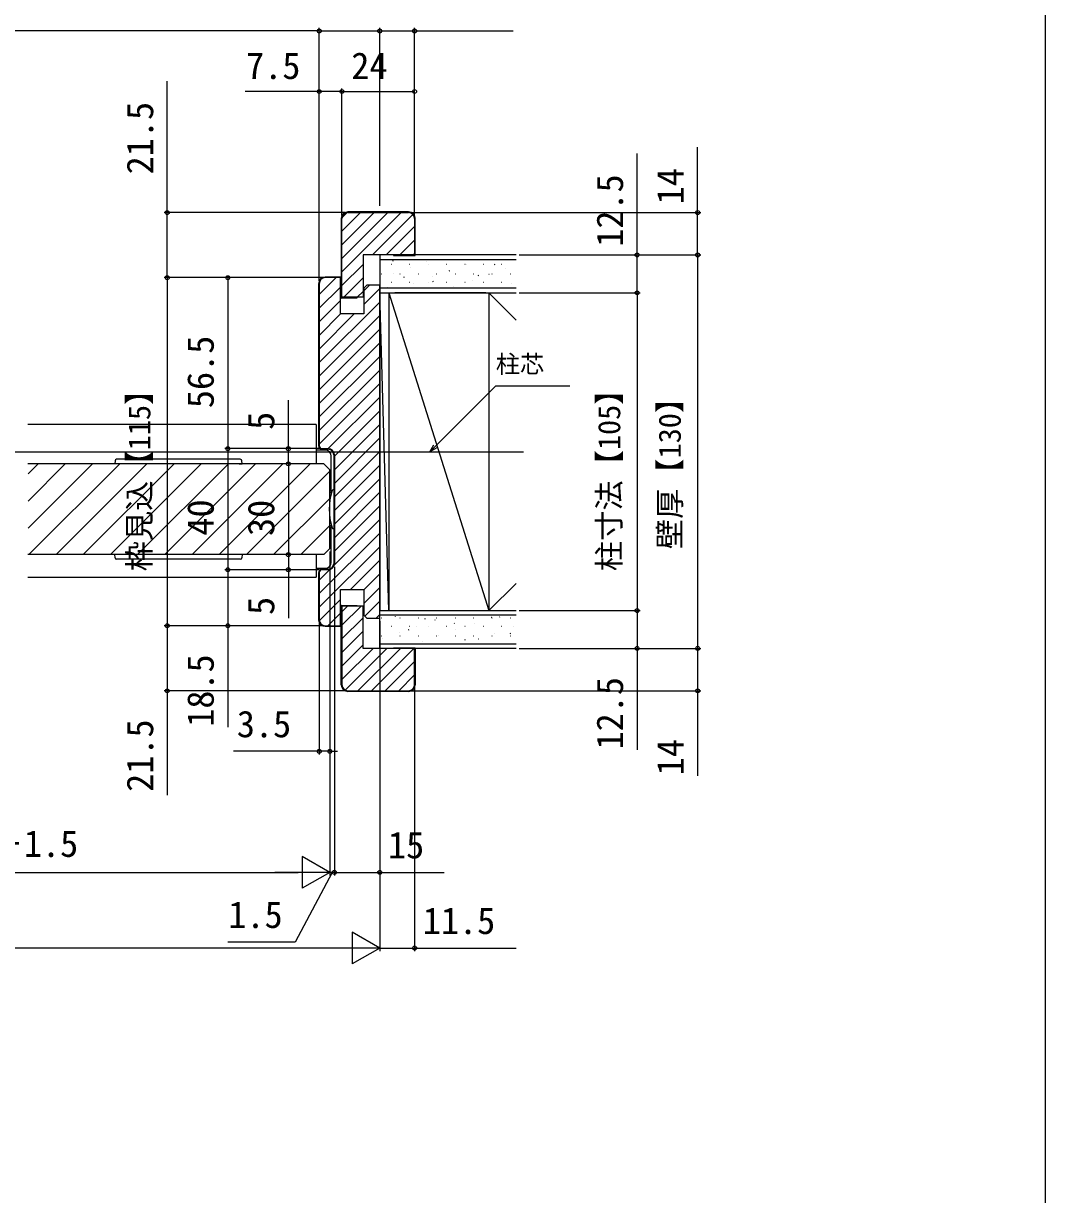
# Model space of a CAD drawing. Units: millimetres, scale not verified. Extents: x -525 to 525, y -783 to 779.
# Drawn here: x 187.4 to 525, y 10.7 to 397.7 of the extents above; entities that cross this region are included whole.
import ezdxf
from ezdxf.enums import TextEntityAlignment as Align

# ---------------------------------------------------------------- set-up
doc = ezdxf.new("R2010")
doc.units = ezdxf.units.MM
doc.header["$LTSCALE"] = 4
for name, color, linetype in [('0-5_YKK_12', 2, 'Continuous'), ('0-6_YKK_13', 4, 'Continuous'), ('0-8_YKK_D', 6, 'Continuous'), ('0-9_YKK_ZWAK', 7, 'Continuous'), ('0-A_YSS_K', 3, 'Continuous'), ('0-B_YSS_KE', 3, 'Continuous')]:
    doc.layers.add(name, color=color, linetype=linetype)
doc.styles.add('ＭＳ ゴシック', font='')
doc.styles.get('ＭＳ ゴシック').set_extended_font_data('MS Gothic')

msp = doc.modelspace()

# ---------------------------------------------------------------- linework, layer by layer
at = {"layer": '0-5_YKK_12'}
for p, q in [((284.074, 265.18), (188.824, 265.18)), ((284.074, 265.18), (284.074, 252.18)), ((-150.339, 256.18), (352.574, 256.18)), ((286.574, 252.18), (188.824, 252.18)), ((188.911, 248.863), (192.228, 252.18)), ((188.911, 239.883), (201.209, 252.18)), ((188.911, 230.903), (210.189, 252.18)), ((189.169, 222.18), (219.169, 252.18)), ((198.149, 222.18), (228.149, 252.18)), ((207.13, 222.18), (237.13, 252.18)), ((216.11, 222.18), (246.11, 252.18)), ((225.09, 222.18), (255.09, 252.18)), ((234.07, 222.18), (264.07, 252.18)), ((243.051, 222.18), (273.051, 252.18)), ((252.031, 222.18), (282.031, 252.18)), ((286.574, 252.18), (288.574, 250.18)), ((261.011, 222.18), (288.661, 249.83)), ((288.574, 224.18), (288.574, 250.18)), ((269.991, 222.18), (288.661, 240.85)), ((278.972, 222.18), (288.661, 231.87)), ((286.574, 222.18), (188.824, 222.18)), ((284.074, 222.18), (284.074, 214.68)), ((286.574, 222.18), (288.574, 224.18)), ((188.824, 214.68), (284.074, 214.68))]:
    msp.add_line(p, q, dxfattribs=at)
at = {"layer": '0-6_YKK_13'}
for p, q in [((284.074, 256.381), (284.074, 256.348)), ((284.074, 256.348), (284.074, 252.18)), ((217.637, 253.211), (217.574, 252.18)), ((259.012, 253.68), (218.136, 253.68)), ((258.575, 252.18), (259.574, 252.18)), ((259.574, 252.18), (259.511, 253.211)), ((289.074, 243.137), (289.052, 242.918)), ((289.052, 242.471), (289.052, 242.918)), ((289.874, 243.58), (289.594, 243.58)), ((289.874, 243.58), (289.874, 230.78)), ((289.052, 231.443), (289.052, 231.889)), ((289.052, 231.443), (289.074, 231.224)), ((289.594, 230.78), (289.874, 230.78)), ((217.637, 221.15), (217.574, 222.18)), ((259.012, 220.68), (218.136, 220.68)), ((259.574, 222.18), (259.511, 221.15)), ((284.074, 222.18), (284.074, 218.013)), ((284.074, 218.013), (284.074, 217.981))]:
    msp.add_line(p, q, dxfattribs=at)
for points in [[(287.074, 256.681), (287.074, 256.681), (284.374, 256.681)], [(289.074, 243.137), (289.074, 254.681), (289.074, 254.681)], [(289.074, 219.681), (289.074, 219.681), (289.074, 231.224)], [(284.374, 217.681), (287.074, 217.681), (287.074, 217.681)]]:
    msp.add_lwpolyline(points, dxfattribs=at)
for centre, radius, start, end in [((284.374, 256.381), 0.3, 90, 174.88985), ((287.074, 254.681), 2, 0.00218, 89.99782), ((218.136, 253.18), 0.5, 90, 176.5), ((259.012, 253.18), 0.5, 3.5, 90), ((309.354, 237.18), 20.98, 162.8442, 197.1558), ((289.594, 243.28), 0.3, 90, 162.8442), ((289.594, 231.08), 0.3, 197.1558, 270), ((218.136, 221.18), 0.5, 183.5, 270), ((259.012, 221.18), 0.5, 270, 356.5), ((284.374, 217.981), 0.3, 185.11015, 270), ((287.074, 219.681), 2, 270.00218, 359.99782)]:
    msp.add_arc(centre, radius, start, end, dxfattribs=at)
for centre, major_axis, start_param, end_param in [((284.374, 256.383), (0.212, 0.214), 2.2670055, 2.3561945), ((284.374, 217.978), (-0.212, 0.214), 0.7853982, 0.8745872)]:
    msp.add_ellipse(centre, major_axis=major_axis, ratio=0.991311, start_param=start_param, end_param=end_param, dxfattribs=at)
at = {"layer": '0-8_YKK_D'}
for p, q in [((285.074, 395.179), (116.161, 395.179)), ((285.074, 312.68), (285.074, 396.179)), ((285.074, 337.379), (285.074, 396.179)), ((285.074, 395.179), (305.074, 395.179)), ((305.074, 337.379), (305.074, 396.179)), ((305.074, 337.379), (305.074, 396.179)), ((316.574, 334.179), (316.574, 396.179)), ((285.074, 312.68), (285.074, 376.179)), ((292.574, 334.179), (292.574, 376.179)), ((292.574, 334.179), (292.574, 376.179)), ((316.574, 334.179), (316.574, 376.179)), ((292.574, 375.179), (316.574, 375.179)), ((293.574, 335.179), (233.874, 335.179)), ((315.574, 335.179), (411.074, 335.179)), ((351.074, 321.179), (411.074, 321.179)), ((351.074, 321.179), (411.074, 321.179)), ((351.074, 321.179), (391.074, 321.179)), ((410.074, 321.179), (410.074, 191.179)), ((286.074, 313.68), (233.874, 313.68)), ((286.074, 313.68), (233.874, 313.68)), ((234.874, 313.68), (234.874, 198.68)), ((286.074, 313.68), (253.874, 313.68)), ((254.874, 313.68), (254.874, 257.18)), ((351.074, 308.679), (391.074, 308.679)), ((351.074, 308.679), (391.074, 308.679)), ((390.074, 308.679), (390.074, 203.679)), ((285.074, 257.18), (253.874, 257.18)), ((285.074, 257.18), (253.874, 257.18)), ((254.874, 257.18), (254.874, 217.18)), ((285.074, 257.18), (273.874, 257.18)), ((274.874, 252.18), (274.874, 222.18)), ((288.574, 223.18), (288.574, 156.181)), ((288.574, 223.18), (288.574, 116.181)), ((288.574, 222.18), (288.574, 116.181)), ((285.074, 217.18), (253.874, 217.18)), ((285.074, 217.18), (253.874, 217.18)), ((285.074, 217.18), (273.874, 217.18)), ((290.074, 218.18), (290.074, 116.181)), ((290.074, 218.18), (290.074, 116.181)), ((351.074, 203.679), (391.074, 203.679)), ((351.074, 203.679), (391.074, 203.679)), ((286.074, 198.68), (233.874, 198.68)), ((286.074, 198.68), (233.874, 198.68)), ((286.074, 198.68), (253.874, 198.68)), ((285.074, 199.68), (285.074, 156.181)), ((305.074, 200.18), (305.074, 91.181)), ((305.074, 199.18), (305.074, 91.181)), ((351.074, 191.179), (411.074, 191.179)), ((351.074, 191.179), (411.074, 191.179)), ((351.074, 191.179), (391.074, 191.179)), ((316.574, 178.181), (316.574, 91.181)), ((293.574, 177.181), (233.874, 177.181)), ((305.074, 175.18), (305.074, 116.181)), ((315.574, 177.181), (411.074, 177.181)), ((285.074, 157.181), (256.746, 157.181)), ((288.574, 157.181), (285.074, 157.181)), ((288.574, 157.181), (291.124, 157.181)), ((288.574, 117.181), (279.48, 122.431)), ((279.48, 122.431), (279.48, 111.931)), ((96.661, 117.181), (278.074, 117.181)), ((288.574, 117.181), (270.387, 117.181)), ((288.574, 117.181), (279.48, 111.931)), ((288.574, 117.181), (286.024, 117.181)), ((290.074, 117.181), (288.574, 117.181)), ((290.074, 117.181), (288.574, 117.181)), ((290.074, 117.181), (292.624, 117.181)), ((305.074, 92.181), (295.98, 97.431)), ((295.98, 97.431), (295.98, 86.931)), ((294.574, 92.181), (-92.339, 92.181)), ((305.074, 92.181), (286.887, 92.181)), ((305.074, 92.181), (295.98, 86.931))]:
    msp.add_line(p, q, dxfattribs=at)
for points in [[(305.074, 395.179), (316.574, 395.179), (349.124, 395.179)], [(234.874, 313.68), (234.874, 335.179), (234.874, 378.653)], [(292.574, 375.179), (285.074, 375.179), (260.569, 375.179)], [(410.074, 321.179), (410.074, 335.179), (410.074, 356.797)], [(390.074, 308.679), (390.074, 321.179), (390.074, 354.729)], [(321.624, 256.179), (323.428, 257.982), (343.424, 277.978), (367.815, 277.978)], [(274.874, 252.18), (274.874, 257.18), (274.874, 273.235)], [(323.911, 257.499), (321.624, 256.179), (322.944, 258.465)], [(274.874, 222.18), (274.874, 217.18), (274.874, 201.126)], [(254.874, 217.18), (254.874, 198.68), (254.874, 165.13)], [(390.074, 203.679), (390.074, 191.179), (390.074, 157.629)], [(234.874, 198.68), (234.874, 177.181), (234.874, 142.677)], [(410.074, 191.179), (410.074, 177.181), (410.074, 149.095)], [(289.324, 117.181), (277.163, 94.181), (254.891, 94.181)], [(290.074, 117.181), (305.074, 117.181), (326.351, 117.181)], [(305.074, 92.181), (316.574, 92.181), (350.124, 92.181)]]:
    msp.add_lwpolyline(points, dxfattribs=at)
for centre in [(285.074, 395.179), (285.074, 395.179), (305.074, 395.179), (305.074, 395.179), (316.574, 395.179), (285.074, 375.179), (292.574, 375.179), (292.574, 375.179), (316.574, 375.179), (234.874, 335.179), (410.074, 335.179), (390.074, 321.179), (410.074, 321.179), (410.074, 321.179), (234.874, 313.68), (234.874, 313.68), (254.874, 313.68), (390.074, 308.679), (390.074, 308.679), (254.874, 257.18), (254.874, 257.18), (274.874, 257.18), (274.874, 252.18), (274.874, 252.18), (274.874, 222.18), (274.874, 222.18), (254.874, 217.18), (254.874, 217.18), (274.874, 217.18), (390.074, 203.679), (390.074, 203.679), (234.874, 198.68), (234.874, 198.68), (254.874, 198.68), (390.074, 191.179), (410.074, 191.179), (410.074, 191.179), (234.874, 177.181), (410.074, 177.181), (285.074, 157.181), (288.574, 157.181), (290.074, 117.181), (290.074, 117.181), (305.074, 117.181), (316.574, 92.181)]:
    msp.add_circle(centre, 0.637, dxfattribs=at)
at = {"layer": '0-9_YKK_ZWAK'}
msp.add_lwpolyline([(-525, -783.3), (525, -783.3), (525, 746.7)], dxfattribs=at)
at = {"layer": '0-A_YSS_K'}
for p, q in [((292.574, 329.037), (298.715, 335.179)), ((292.574, 324.547), (303.205, 335.179)), ((292.574, 320.057), (307.696, 335.179)), ((292.574, 315.567), (312.186, 335.179)), ((292.611, 333.565), (294.188, 335.141)), ((302.676, 321.179), (316.038, 334.541)), ((307.166, 321.179), (316.574, 330.587)), ((311.656, 321.179), (316.574, 326.097)), ((316.146, 321.179), (316.574, 321.607)), ((292.574, 311.077), (299.574, 318.077)), ((305.074, 319.679), (350.074, 319.679)), ((308.848, 318.188), (308.948, 318.188)), ((309.414, 319.28), (309.58, 319.39)), ((314.928, 318.188), (315.028, 318.188)), ((320.596, 318.952), (320.615, 318.959)), ((321.008, 318.188), (321.108, 318.188)), ((327.088, 318.188), (327.188, 318.188)), ((333.168, 318.188), (333.268, 318.188)), ((333.615, 317.881), (333.633, 317.887)), ((339.248, 318.188), (339.348, 318.188)), ((342.991, 317.997), (343.158, 318.108)), ((345.328, 318.188), (345.428, 318.188)), ((285.074, 308.067), (290.687, 313.68)), ((293.166, 307.179), (299.574, 313.587)), ((305.618, 314.958), (305.718, 314.958)), ((309.529, 315.033), (309.548, 315.04)), ((311.698, 314.958), (311.798, 314.958)), ((313.023, 313.833), (313.19, 313.944)), ((315.11, 317.01), (315.129, 317.016)), ((317.778, 314.958), (317.878, 314.958)), ((322.548, 313.962), (322.567, 313.968)), ((323.858, 314.958), (323.958, 314.958)), ((328.007, 315.915), (328.174, 316.026)), ((328.128, 315.938), (328.147, 315.944)), ((329.938, 314.958), (330.038, 314.958)), ((336.018, 314.958), (336.118, 314.958)), ((337.613, 314.437), (337.779, 314.548)), ((341.147, 314.866), (341.166, 314.873)), ((342.098, 314.958), (342.198, 314.958)), ((346.633, 316.809), (346.652, 316.815)), ((348.178, 314.958), (348.278, 314.958)), ((285.074, 303.577), (292.074, 310.577)), ((299.774, 309.297), (301.657, 311.18)), ((299.774, 304.806), (305.074, 310.106)), ((350.074, 310.179), (305.074, 310.179)), ((307.645, 310.273), (307.812, 310.384)), ((308.848, 312.208), (308.948, 312.208)), ((314.928, 312.208), (315.028, 312.208)), ((316.308, 311.752), (316.327, 311.759)), ((321.008, 312.208), (321.108, 312.208)), ((322.629, 312.355), (322.796, 312.466)), ((327.088, 312.208), (327.188, 312.208)), ((329.326, 310.68), (329.345, 310.687)), ((333.168, 312.208), (333.268, 312.208)), ((335.566, 312.89), (335.585, 312.897)), ((339.248, 312.208), (339.348, 312.208)), ((345.328, 312.208), (345.428, 312.208)), ((348.585, 311.818), (348.604, 311.825)), ((285.074, 299.087), (292.074, 306.087)), ((297.656, 307.179), (299.574, 309.097)), ((305.074, 308.679), (350.074, 308.679)), ((305.074, 308.679), (305.074, 203.679)), ((308.074, 308.679), (341.074, 203.679)), ((340.074, 308.679), (310.074, 308.679)), ((341.074, 308.679), (341.074, 203.679)), ((350.074, 299.679), (341.074, 308.679)), ((285.074, 285.616), (305.074, 305.616)), ((285.074, 294.597), (292.157, 301.68)), ((285.074, 290.106), (296.647, 301.68)), ((285.074, 281.126), (305.074, 301.126)), ((285.074, 276.636), (305.074, 296.636)), ((285.074, 272.146), (305.074, 292.146)), ((285.074, 267.656), (305.074, 287.656)), ((285.074, 263.166), (305.074, 283.166)), ((285.074, 258.676), (305.074, 278.676)), ((288.068, 257.18), (305.074, 274.185)), ((290.074, 254.695), (305.074, 269.695)), ((290.074, 250.205), (305.074, 265.205)), ((290.074, 245.715), (305.074, 260.715)), ((290.074, 241.225), (305.074, 256.225)), ((290.074, 236.735), (305.074, 251.735)), ((290.074, 232.245), (305.074, 247.245)), ((290.074, 227.755), (305.074, 242.755)), ((290.074, 223.264), (305.074, 238.264)), ((290.02, 218.721), (305.074, 233.774)), ((285.074, 209.284), (305.074, 229.284)), ((285.074, 204.794), (305.074, 224.794)), ((285.074, 213.774), (288.533, 217.234)), ((295.45, 210.68), (305.074, 220.304)), ((299.774, 210.514), (305.074, 215.814)), ((299.774, 206.024), (305.074, 211.324)), ((350.074, 212.679), (341.074, 203.679)), ((285.104, 200.334), (292.074, 207.304)), ((292.574, 203.314), (294.441, 205.181)), ((292.574, 198.824), (298.931, 205.181)), ((300.097, 201.857), (305.074, 206.834)), ((287.94, 198.68), (292.074, 202.814)), ((292.574, 194.334), (299.574, 201.334)), ((303.91, 201.18), (305.074, 202.343)), ((305.074, 203.679), (350.074, 203.679)), ((350.074, 202.179), (305.074, 202.179)), ((305.618, 201.338), (305.718, 201.338)), ((310.074, 203.679), (340.074, 203.679)), ((310.296, 201.667), (310.315, 201.673)), ((311.698, 201.338), (311.798, 201.338)), ((317.778, 201.338), (317.878, 201.338)), ((323.858, 201.338), (323.958, 201.338)), ((329.938, 201.338), (330.038, 201.338)), ((336.018, 201.338), (336.118, 201.338)), ((341.913, 201.499), (341.932, 201.506)), ((342.098, 201.338), (342.198, 201.338)), ((344.585, 201.518), (344.752, 201.629)), ((348.178, 201.338), (348.278, 201.338)), ((305.074, 198.873), (305.179, 198.943)), ((308.848, 198.588), (308.948, 198.588)), ((314.617, 197.354), (314.784, 197.465)), ((314.928, 198.588), (315.028, 198.588)), ((317.074, 198.385), (317.093, 198.392)), ((319.996, 200.914), (320.163, 201.025)), ((321.008, 198.588), (321.108, 198.588)), ((323.315, 200.595), (323.333, 200.602)), ((327.088, 198.588), (327.188, 198.588)), ((329.601, 199.436), (329.768, 199.547)), ((333.168, 198.588), (333.268, 198.588)), ((336.333, 199.523), (336.352, 199.53)), ((339.248, 198.588), (339.348, 198.588)), ((345.328, 198.588), (345.428, 198.588)), ((349.352, 198.451), (349.37, 198.458)), ((292.574, 189.843), (299.574, 196.843)), ((305.618, 195.358), (305.718, 195.358)), ((306.008, 194.466), (306.026, 194.473)), ((311.588, 196.442), (311.607, 196.449)), ((311.698, 195.358), (311.798, 195.358)), ((317.778, 195.358), (317.878, 195.358)), ((323.858, 195.358), (323.958, 195.358)), ((324.607, 195.371), (324.625, 195.377)), ((329.938, 195.358), (330.038, 195.358)), ((330.093, 197.313), (330.112, 197.32)), ((333.211, 193.99), (333.378, 194.1)), ((336.018, 195.358), (336.118, 195.358)), ((337.625, 194.299), (337.644, 194.305)), ((342.098, 195.358), (342.198, 195.358)), ((343.111, 196.242), (343.13, 196.248)), ((348.178, 195.358), (348.278, 195.358)), ((348.195, 196.072), (348.362, 196.182)), ((292.574, 185.353), (299.574, 192.353)), ((292.574, 180.863), (302.892, 191.181)), ((293.623, 177.422), (307.382, 191.181)), ((297.872, 177.181), (311.872, 191.181)), ((302.362, 177.181), (316.362, 191.181)), ((305.074, 192.679), (350.074, 192.679)), ((319.026, 193.394), (319.045, 193.401)), ((306.852, 177.181), (316.574, 186.903)), ((311.342, 177.181), (316.574, 182.413))]:
    msp.add_line(p, q, dxfattribs=at)
for points in [[(350.074, 321.179), (305.074, 321.179), (305.074, 308.679)], [(308.074, 308.679), (308.074, 203.679), (305.074, 308.679)], [(350.074, 191.179), (305.074, 191.179), (305.074, 203.679)]]:
    msp.add_lwpolyline(points, dxfattribs=at)
at = {"layer": '0-B_YSS_KE'}
for p, q in [((314.574, 335.379), (294.574, 335.379)), ((294.574, 335.179), (314.574, 335.179)), ((284.874, 311.68), (284.874, 258.18)), ((285.074, 311.68), (285.074, 258.18)), ((286.074, 257.18), (288.074, 257.18)), ((286.074, 256.98), (288.074, 256.98)), ((289.874, 255.18), (289.874, 219.18)), ((290.074, 255.18), (290.074, 219.18)), ((288.074, 217.38), (286.074, 217.38)), ((288.074, 217.18), (286.074, 217.18)), ((284.874, 216.18), (284.874, 200.68)), ((285.074, 216.18), (285.074, 200.68)), ((294.574, 177.181), (314.574, 177.181)), ((314.574, 176.981), (294.574, 176.981))]:
    msp.add_line(p, q, dxfattribs=at)
for points in [[(292.374, 333.179), (292.374, 306.979), (297.574, 306.979), (297.574, 307.179)], [(299.574, 307.179), (292.574, 307.179), (292.574, 333.179)], [(316.574, 333.179), (316.574, 321.179), (299.574, 321.179), (299.574, 307.179)], [(309.574, 321.179), (309.574, 320.979), (316.774, 320.979), (316.774, 333.179)], [(292.074, 306.88), (292.274, 306.88), (292.274, 313.88), (287.074, 313.88)], [(300.774, 311.18), (299.774, 310.18), (299.774, 301.68), (292.074, 301.68), (292.074, 306.68), (292.074, 313.68), (287.074, 313.68)], [(287.074, 198.68), (292.074, 198.68), (292.074, 205.68), (292.074, 210.68), (299.774, 210.68), (299.774, 202.18), (300.774, 201.18), (305.074, 201.18), (305.074, 311.18), (300.774, 311.18)], [(287.074, 198.48), (292.274, 198.48), (292.274, 205.48), (292.074, 205.48)], [(292.374, 179.181), (292.374, 205.381), (297.574, 205.381), (297.574, 205.181)], [(299.574, 205.181), (292.574, 205.181), (292.574, 179.181)], [(316.574, 179.181), (316.574, 191.181), (299.574, 191.181), (299.574, 205.181)], [(309.574, 191.181), (309.574, 191.381), (316.774, 191.381), (316.774, 179.181)]]:
    msp.add_lwpolyline(points, dxfattribs=at)
for centre, radius, start, end in [((294.574, 333.179), 2.2, 90, 180), ((294.574, 333.179), 2, 90, 180), ((314.574, 333.179), 2.2, 360, 90), ((314.574, 333.179), 2, 0, 90), ((287.074, 311.68), 2.2, 90, 180), ((287.074, 311.68), 2, 90, 180), ((286.074, 258.18), 1.2, 180, 270), ((286.074, 258.18), 1, 180, 270), ((288.074, 255.18), 2, 0, 90), ((288.074, 255.18), 1.8, 0, 90), ((286.074, 216.18), 1.2, 90, 180), ((286.074, 216.18), 1, 90, 180), ((288.074, 219.18), 2, 270, 0), ((288.074, 219.18), 1.8, 270, 0), ((287.074, 200.68), 2.2, 180, 270), ((287.074, 200.68), 2, 180, 270), ((294.574, 179.181), 2.2, 180, 270), ((294.574, 179.181), 2, 180, 270), ((314.574, 179.181), 2, 270, 0), ((314.574, 179.181), 2.2, 270, 0)]:
    msp.add_arc(centre, radius, start, end, dxfattribs=at)

# ---------------------------------------------------------------- texts
at = {"layer": '0-8_YKK_D', "style": 'ＭＳ ゴシック'}
for s, height, p in [('7.5', 8.798, (260.91, 376.679)), ('24', 8.798, (295.676, 376.679)), ('柱芯', 5.865, (343.386, 280.434)), ('3.5', 8.798, (257.86, 159.181)), ('DW＝W／2－1.5', 8.798, (127.572, 119.659)), ('15', 8.798, (307.783, 119.181)), ('1.5', 8.798, (255.05, 96.181)), ('11.5', 8.798, (319.283, 94.181))]:
    msp.add_text(s, height=height, dxfattribs=at).set_placement(p, align=Align.BOTTOM_LEFT)
for s, height, p in [('21.5', 8.798, (232.874, 347.812)), ('14', 8.798, (408.074, 337.888)), ('12.5', 8.798, (388.074, 323.888)), ('56.5', 8.798, (252.874, 270.567)), ('枠見込【115】', 7.331, (231.51, 216.663)), ('柱寸法【105】', 7.331, (386.71, 216.719)), ('壁厚【130】', 7.331, (406.71, 223.963)), ('5', 8.798, (272.874, 263.394)), ('40', 8.798, (252.874, 228.453)), ('30', 8.798, (272.874, 228.317)), ('5', 8.798, (272.874, 202.239)), ('18.5', 8.798, (252.874, 165.289)), ('12.5', 8.798, (388.074, 157.788)), ('21.5', 8.798, (232.874, 143.79)), ('14', 8.798, (408.074, 149.254))]:
    msp.add_text(s, height=height, rotation=90, dxfattribs=at).set_placement(p, align=Align.BOTTOM_LEFT)

doc.saveas('drawing.dxf')
